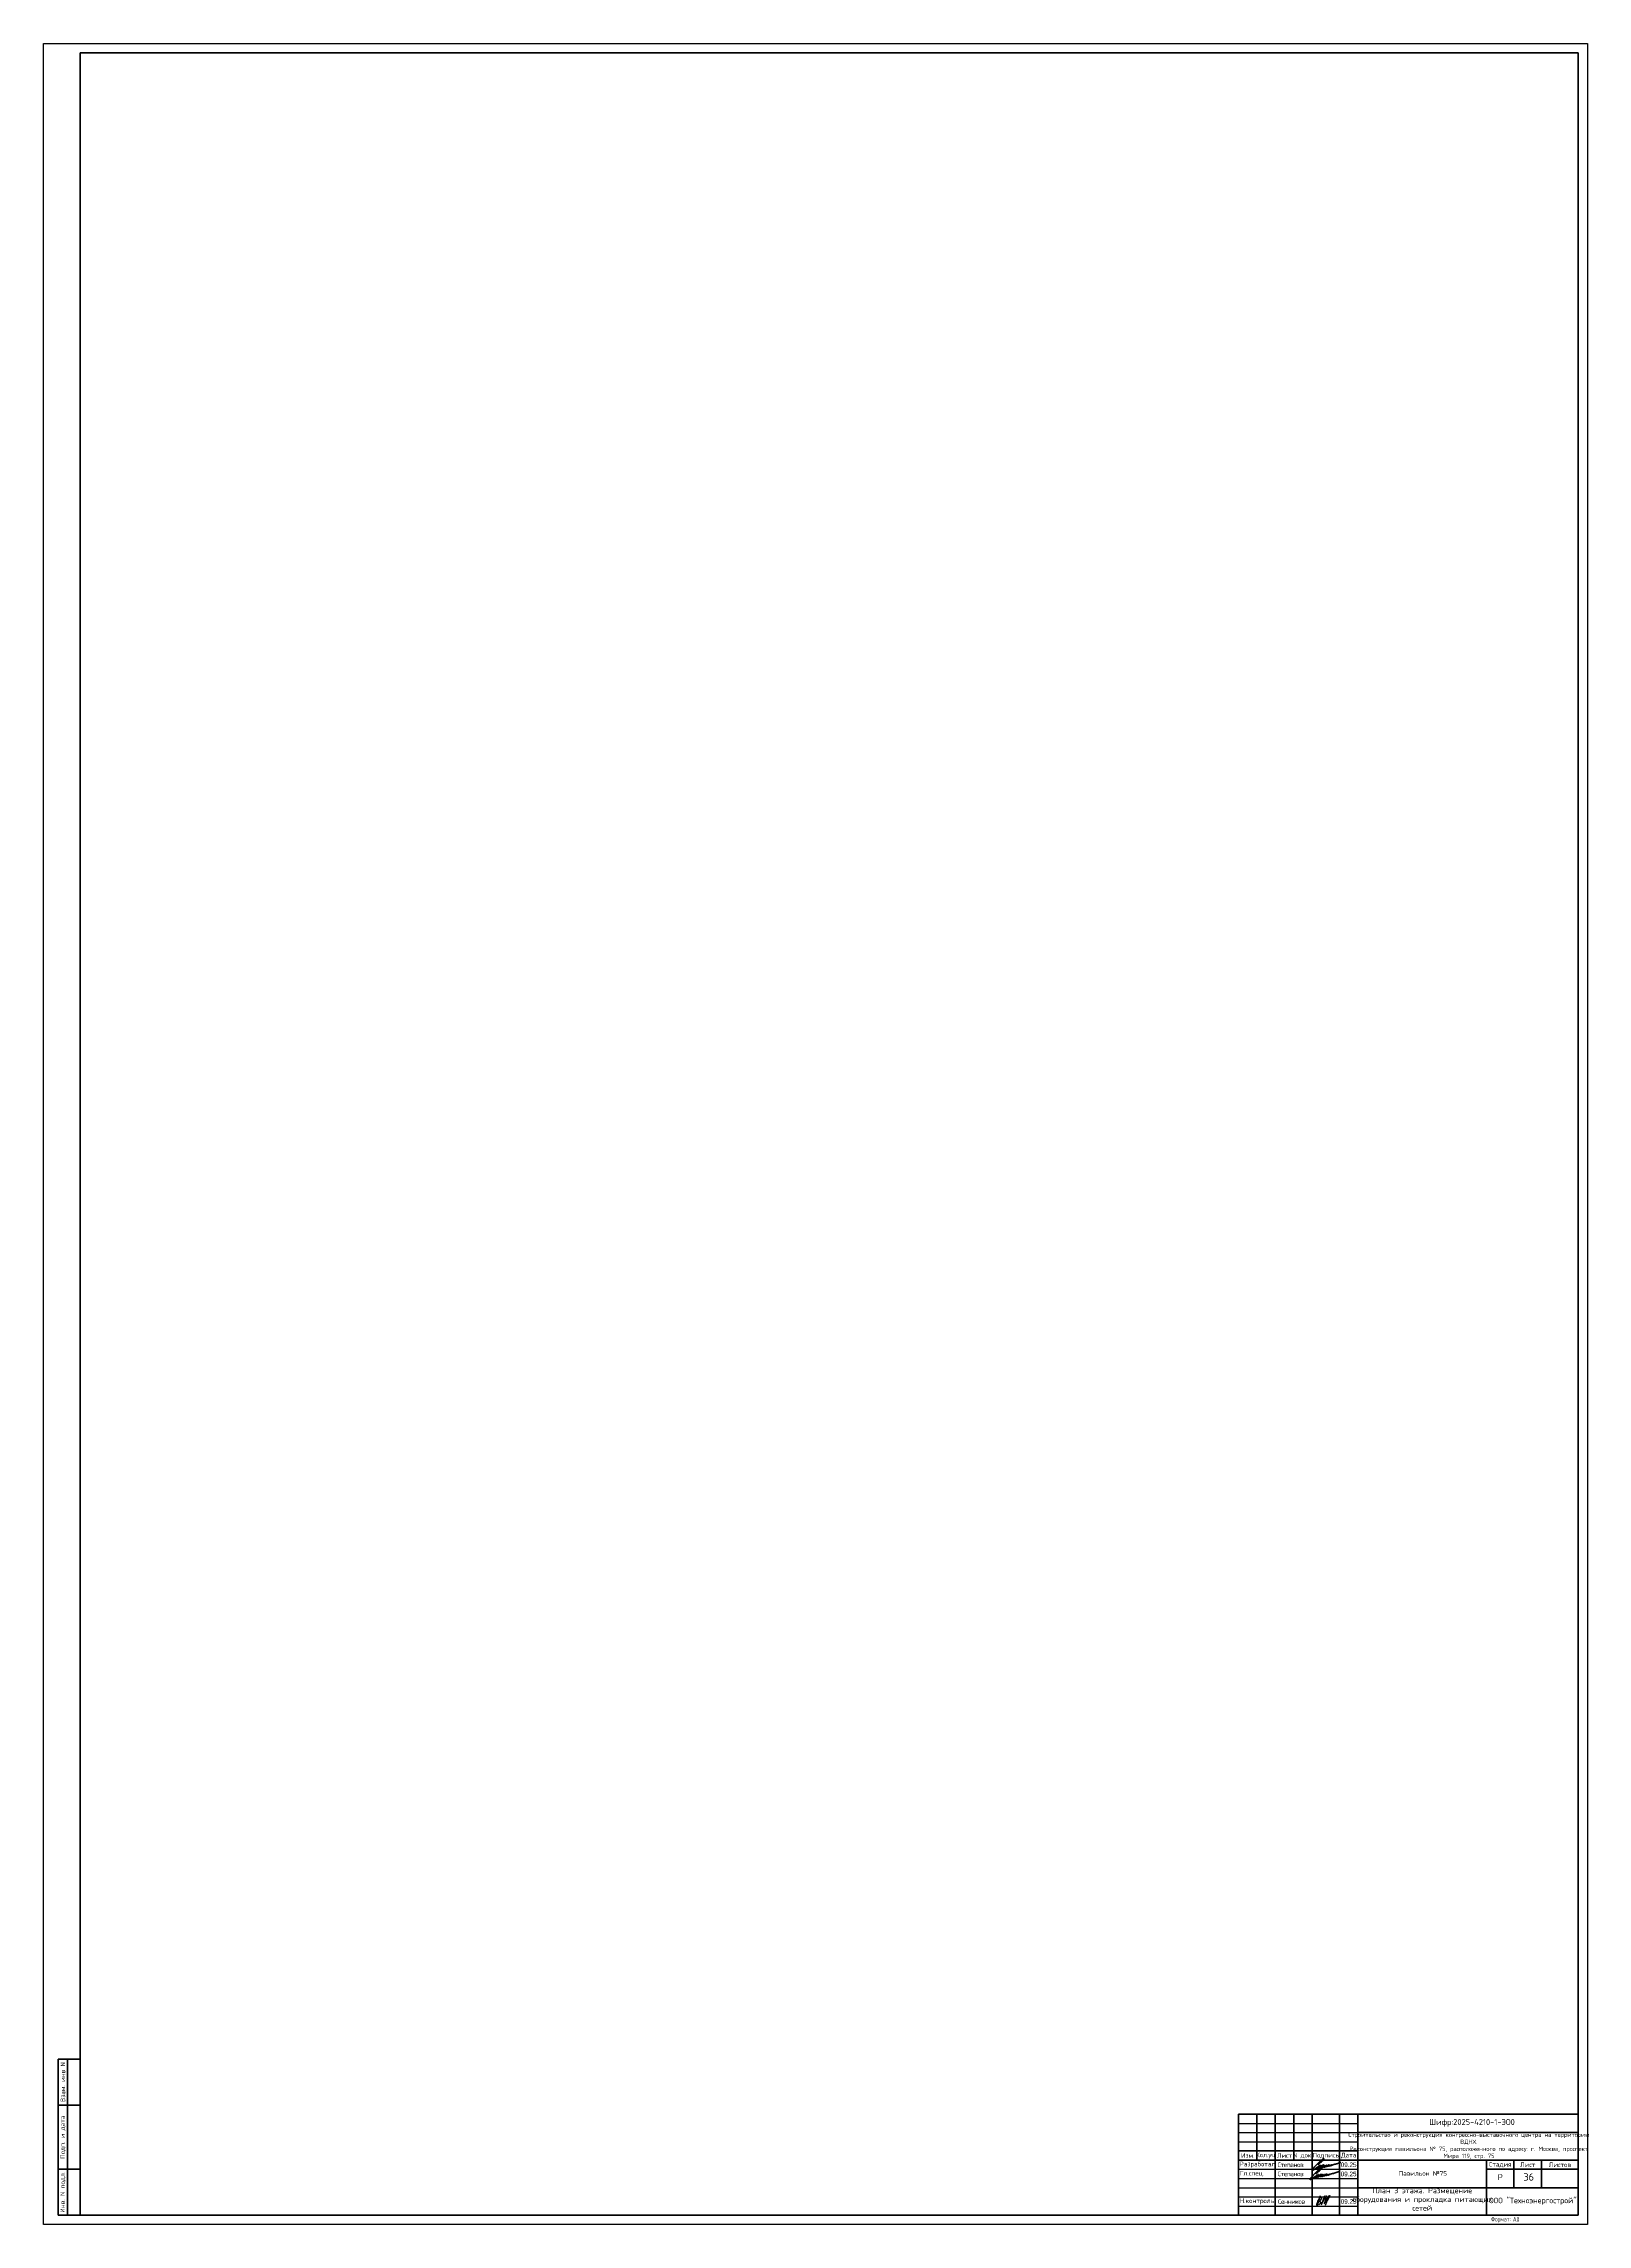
# Model space of a CAD drawing. Header units: millimetres. Extents: x -813692 to 807431, y 0 to 1813163.
# Drawn here: x 723331 to 807431, y 1128706 to 1247506 of the extents above; entities that cross this region are included whole.
import ezdxf
from ezdxf.enums import TextEntityAlignment as Align

# ---------------------------------------------------------------- set-up
doc = ezdxf.new("R2010")
doc.units = ezdxf.units.MM
for name, color, linetype, lineweight in [('0Сила', 7, 'Continuous', 35), ('ELECTR', 152, 'Continuous', 20), ('Штампы все', 7, 'Continuous', 50)]:
    doc.layers.add(name, color=color, linetype=linetype, lineweight=lineweight)
for name, color, linetype in [('Рамки', 7, 'Continuous'), ('Тексты', 7, 'Continuous'), ('Тексты штампов', 7, 'Continuous')]:
    doc.layers.add(name, color=color, linetype=linetype)
doc.styles.add('RUSS', font='isocpeur.ttf', dxfattribs={"height": 3})
doc.styles.get("Standard").update_dxf_attribs({"font": 'ARIALN.TTF'})
doc.styles.add('Standard Label', font='romans.shx', dxfattribs={"width": 0.7, "height": 2.5})

# ---------------------------------------------------------------- blocks, each defined once
blk = doc.blocks.new('*U460')
at = {"layer": 'Штампы все', "lineweight": 40}
for p, q in [((-12, 0), (-12, 85)), ((-12, 85), (0, 85)), ((-7, 0), (-7, 85)), ((-12, 60), (0, 60)), ((-12, 25), (0, 25)), ((0, 0), (-12, 0))]:
    blk.add_line(p, q, dxfattribs=at)
at = {"layer": 'Штампы все'}
blk.add_line((-7, 85), (-7, 85), dxfattribs=at)
at = {"layer": 'Тексты штампов', "char_height": 2.5, "attachment_point": 5, "style": 'RUSS'}
for s, insert, width, rotation in [('{\\fisocpeur;Взам. инв N}', (-9.5, 72.5), 25, 89.99999999999999), ('{\\fisocpeur;Подп. и дата}', (-9.5, 42.5), 35, 89.99999999999999), ('{\\fisocpeur;Инв. N подл.}', (-9.5, 12.5), 25, 90)]:
    blk.add_mtext(s, dxfattribs=dict(at, insert=insert, width=width, rotation=rotation))
blk = doc.blocks.new('*U4')
at = {"layer": 'Рамки', "lineweight": 40}
for p, q in [((-5.000000000000001, 1183.00000666271), (-821.0000000000006, 1183.00000666271)), ((-821.0000000000006, 1183.00000666271), (-821.0000000000006, 5.000006662710643)), ((-5, 5.0000066627108), (-5.000000000000001, 1183.00000666271)), ((-821.0000000000006, 5.000006662710643), (-5, 5.0000066627108))]:
    blk.add_line(p, q, dxfattribs=at)
at = {"layer": 'Рамки'}
blk.add_lwpolyline([(2.273736754432321e-13, 1188.000006662709), (0, 6.66271080262959e-06), (-841.0000000000008, 6.662710957118784e-06), (-841.0000000000006, 1188.00000666271)], close=True, dxfattribs=at)
blk.add_blockref('*U460', (-821.0000000000006, 5.000006662710632))
at = {"layer": 'Тексты', "char_height": 2.5, "width": 50, "attachment_point": 4, "style": 'Standard Label'}
for s, insert in [('\\pi2.5;Формат:', (-55, 2.500006662710986)), ('\\pi2.5;Формат:', (-54.99999999999937, 2.50000666271103)), ('\\pi2.5;А0', (-43.05241167119993, 2.764630755641491))]:
    blk.add_mtext(s, dxfattribs=dict(at, insert=insert))
blk = doc.blocks.new('*U183')
at = {"color": 5, "linetype": 'Continuous', "true_color": 0x1f1fff}
for p, q in [((-139.876212049792, 5.667816469541481), (-138.0068407962533, 10.75072680391274)), ((-139.5299452414035, 6.567254473900152), (-139.4304292944432, 6.806678493137201)), ((-139.5253902975235, 6.511853596494961), (-139.1746547862347, 7.081955333685232)), ((-139.1746547862347, 7.081955333685232), (-138.514639887602, 8.335331853865842)), ((-138.514639887602, 8.335331853865842), (-137.5085193499397, 10.2963208672674))]:
    blk.add_line(p, q, dxfattribs=at)
for points in [[(-140.5741021973806, 10.46912211838314), (-140.8509963910763, 9.439105606238787), (-141.0071152324742, 8.919025109739938), (-141.1785218098519, 8.348016402139525), (-141.2950181761405, 7.959930713937115), (-141.6065253488557, 6.922203277624408), (-141.9767172046338, 5.688978880041009), (-142.0592070053096, 5.430357649144912, -0.7241636838958987), (-142.3188939183526, 5.428145694700265, -0.1643534634394079), (-142.3188939183526, 6.227347724759215, -0.02655434575243287), (-141.7579542617893, 7.636294918841645, 0.001317488568908607), (-141.2324760534027, 8.784036563019232, -0.0503544484601659), (-140.8509963910763, 9.439105606238787, -0.2667176605629941), (-139.9640620740536, 9.836816713804343, -0.2435878162369763), (-139.7992437505743, 9.729388611195805, -0.2383204950120397), (-139.7851476406283, 9.432079896455594), (-139.8691345050318, 9.17324732448576), (-139.9449527032555, 8.977866488459018), (-140.0446723598504, 8.80946980187689), (-140.1759313253276, 8.535551869988172), (-140.4438163943266, 7.978096970481761)], [(-140.4438163943266, 7.978096970481761), (-140.5426218681166, 7.807725627245577, -0.0007788113700654806), (-140.7145177363561, 7.577470489989696, 0.3611997763241764), (-140.7424003137201, 7.279526156148836, 0.0610440121351706), (-140.3989919442099, 7.107934424225436, -0.5116640703124515), (-140.2602130874654, 6.631559096983596, -0.04526243940291017), (-140.7210349755039, 6.139725513240751, -0.04561362212006376), (-141.267305368048, 5.736125840289946, -2.495420678731453)], [(-137.5085193499397, 10.2963208672674, -0.07772961290206337), (-137.3036572349663, 10.57777060964979, -0.5645802009639419), (-137.1600273110887, 10.54239628808243, -0.1860925311891549), (-137.1663971013547, 10.44689239975667), (-138.4301664419761, 6.2149743396232), (-135.4393139871897, 10.69847043907173, -0.5163610081257265), (-135.387677400249, 10.69997897506362, -0.272939987581135), (-135.3839616892435, 10.66746917687958), (-136.6228564089831, 8.065702232133095, 0.06650459947423594), (-136.669464990169, 7.92099295065525), (-137.800559856383, 5.225900172380693)]]:
    blk.add_lwpolyline(points, format="xyb", dxfattribs=at)
at = {"layer": 'Тексты штампов', "color": 166, "lineweight": 35, "true_color": 0x001f7f}
for points in [[(-141.4273278855054, 23.84709236788786), (-141.7374244828053, 23.97147374827579), (-142.0552079805262, 23.74689661484376), (-142.8612935591765, 22.88730866642891), (-142.9310507827541, 22.70919566991961), (-142.9000474039732, 22.6240113514393), (-142.6210177514969, 22.79437998851052), (-140.97009350567, 24.21153879276699), (-140.1020019261442, 25.10210296715774), (-139.8849790312617, 25.45832855621575), (-139.8763484835891, 25.74312384758367), (-139.9949437856941, 25.8636679765226), (-140.1292655269718, 25.81473342952482), (-140.2693936859338, 25.69028461556173), (-140.6058049399695, 25.42735233012751), (-141.6754184818907, 24.50581192988193), (-143.0792729651822, 23.07884255395493), (-143.8388527191333, 22.33541514998466), (-145.018135889162, 21.06156515185012), (-145.4211783001475, 20.55045883689298), (-145.7389617978685, 20.14776870707272), (-145.9559846927501, 19.83026329958044), (-146.0412436059765, 19.62117448094465), (-146.0334923828296, 19.42757357348852), (-145.9327317799531, 19.35787716606738), (-145.7079584190898, 19.44306148466876), (-145.359171542552, 19.72184671060346), (-144.8011129942812, 20.10904852551572), (-144.2818075341262, 20.44978620350583), (-143.8710146571599, 20.7440597444696), (-143.1811913705511, 21.17772569641693), (-142.7626472699545, 21.43327865196556), (-142.127080274961, 21.76627237437457), (-141.5457688143753, 22.13798587437825), (-141.6387789503016, 22.05280155589968), (-141.9643129144898, 21.78950424091181), (-142.4991193071284, 21.2629100148955), (-143.178731986051, 20.6533995795179), (-143.3284570413731, 20.44978620350583), (-143.4522268881179, 20.23581026978082), (-143.3052048857427, 20.30264943308361), (-143.1501887484534, 20.38783375156218), (-142.8246540275492, 20.56594674796088), (-142.6231328223176, 20.71308351838252), (-142.4836183741965, 20.77503556659667), (-142.3363527033754, 20.85247592948599), (-142.1348314981079, 20.9841247889608), (-141.9565624480225, 21.12351720006369), (-141.7395395531408, 21.29388624086267), (-141.5535200370751, 21.43327865196556), (-141.2822408510648, 21.61139164836252), (-140.8684785507895, 21.86813821812382), (-140.0468920392074, 22.39473284798897), (-140.3491738473155, 22.15466739977001), (-140.8607280843227, 21.75197767367751), (-141.1785115820445, 21.43447226606415), (-141.3688686957859, 21.25214325980447), (-141.6153080987079, 21.00328358850664), (-141.8330317290789, 20.7692072083637), (-141.9142860078333, 20.61433496204369), (-141.7862504527249, 20.68634591490136), (-141.686945805987, 20.7513506434036), (-141.1390607852765, 21.13795565133147), (-140.79097086071, 21.34928794758558), (-140.2609712399818, 21.62840872625053), (-139.860872523143, 21.84490594774649), (-139.6410852803193, 22.01299557317271), (-139.360384759707, 22.18607851146826), (-139.837620367509, 21.83716199215666), (-140.1312042788683, 21.57829752442533), (-140.3420544971801, 21.38312222534955), (-140.5001914042138, 21.27159319463408), (-140.6056165133692, 21.18794652243367), (-140.627321905186, 21.04233972629638), (-140.4939899716816, 20.99277122336662), (-140.3414233813329, 21.02403818076699), (-140.1709055543967, 21.07824667711964), (-139.9771348151468, 21.17117495118863), (-139.8298691443257, 21.22538344766119), (-139.6902903744109, 21.31513426913171), (-139.5445555753164, 21.37089858245269), (-139.3306050195448, 21.47313349373744), (-139.0081282590605, 21.69928905676225), (-138.4502233282752, 22.15466739977001), (-138.3068586194046, 22.18893938971906), (-138.3905783362953, 22.13627298158757), (-138.5699998915471, 21.98466581100762), (-139.0880688486897, 21.53351195779851), (-139.4190755101941, 21.29507945123234), (-139.6061241843082, 21.11272137164361), (-139.3662161493941, 21.16482933325857), (-139.2246411156185, 21.23087221529557), (-139.0780398568428, 21.30282381055168), (-138.8997708072035, 21.38800812903083), (-138.6284923779123, 21.48868035868964), (-138.4689085960678, 21.57746369048127), (-138.2746270617746, 21.65813359542972), (-138.070252213358, 21.75140792079492), (-137.9163409073182, 21.86737101007475), (-137.7871066864856, 21.97627780464642), (-137.0957661487438, 22.3821482136309), (-137.377625985284, 22.22452370944655), (-137.6334027254112, 22.06964298343508), (-137.8835395292468, 21.81191034946755), (-138.1217040496223, 21.63597703148717), (-138.3677083311878, 21.39059200504959), (-138.0245606337763, 21.52168039866829), (-137.8302790994859, 21.64016437210365), (-137.6644061042263, 21.72116134996632), (-137.4086293640627, 21.76762548700197), (-137.2536124700947, 21.8218339834757), (-137.0794910776518, 21.97393539728761), (-136.881573437926, 22.02317884640059), (-136.7110556114732, 22.11610712046957), (-136.4954372138819, 22.2722949266357), (-136.7257521359539, 22.18208014633671), (-136.9730791880107, 22.04610382980889), (-137.0215343588121, 21.89265414868704), (-137.2112823014228, 21.61416449974455), (-137.0443407983608, 21.69792907959073), (-136.8043056323282, 21.76190776826105), (-136.5172848722233, 21.89152998704686), (-136.1178687286643, 22.06895007350646), (-135.9512480806835, 22.18237249291666), (-135.7516686536648, 22.30860122939794), (-135.5667380776532, 22.36348284985045), (-135.703448827108, 22.27098784648046), (-135.8507144979304, 22.10836316500081), (-136.0134818583994, 21.99994657602383), (-136.125193154168, 21.82929891749449), (-135.872515238551, 21.91893950332178), (-135.6985701650648, 22.01955641311757), (-135.6181899138816, 22.1315954353764), (-135.4660327161752, 22.30494245473459), (-135.6569445158444, 22.21677975397779), (-135.703448827108, 22.13933939085564), (-135.5093004775323, 22.11112592142239), (-135.3042286776282, 22.18064304446965), (-135.0192783411859, 22.32580728264631), (-134.693743620283, 22.46520009759104), (-134.313954121647, 22.58910459763593), (-134.0891800035812, 22.64331269025967), (-133.9806689347221, 22.68203287170491), (-133.7420579415835, 22.71030327602512), (-133.6861375930822, 22.666544960637), (-133.3993574741377, 22.73624136805757), (-133.0428193744548, 22.86014586809255), (-132.552163094943, 23.01642372034654), (-132.1723728396265, 23.16356049076876), (-131.8390876527034, 23.26423272030534), (-131.4980519993507, 23.37264930928348), (-131.2577761921181, 23.4655775833513), (-130.9244910047479, 23.58173812780752), (-130.5912058178611, 23.65143453533983)], [(-140.1951223074219, 28.90563431990757), (-140.5052189047218, 29.0300157002955), (-140.8230024024427, 28.80543856686347), (-141.629087981093, 27.94585061844862), (-141.6988452046706, 27.76773762193932), (-141.6678418258897, 27.68255330345901), (-141.3888121734134, 27.85292194053023), (-139.7378879275865, 29.2700807447867), (-138.8697963480607, 30.16064491917745), (-138.6527734531782, 30.51687050823546), (-138.6441429055056, 30.80166579960338), (-138.7627382076106, 30.9222099285423), (-138.8970599488883, 30.87327538154453), (-139.0371881078503, 30.74882656758144), (-139.373599361886, 30.48589428214722), (-140.4432129038072, 29.56435388190164), (-141.8470673870987, 28.13738450597464), (-142.6066471410498, 27.39395710200437), (-143.7859303110785, 26.12010710386983), (-144.188972722064, 25.60900078891269), (-144.506756219785, 25.20631065909243), (-144.7237791146666, 24.88880525160015), (-144.8090380278931, 24.67971643296436), (-144.8012868047462, 24.48611552550823), (-144.7005262018696, 24.41641911808708), (-144.4757528410063, 24.50160343668847), (-144.1269659644685, 24.78038866262317), (-143.5689074161977, 25.16759047753543), (-143.0496019560427, 25.50832815552554), (-142.6388090790764, 25.80260169648931), (-141.9489857924676, 26.23626764843664), (-141.530441691871, 26.49182060398527), (-140.8948746968775, 26.82481432639428), (-140.3135632362918, 27.19652782639796), (-140.4065733722181, 27.11134350791939), (-140.7321073364063, 26.84804619293152), (-141.2669137290449, 26.32145196691521), (-141.9465264079676, 25.71194153153761), (-142.0962514632896, 25.50832815552554), (-142.2200213100344, 25.29435222180053), (-142.0729993076592, 25.36119138510332), (-141.9179831703699, 25.44637570358189), (-141.5924484494657, 25.62448869998059), (-141.3909272442341, 25.77162547040223), (-141.251412796113, 25.83357751861638), (-141.1041471252919, 25.9110178815057), (-140.9026259200244, 26.04266674098051), (-140.724356869939, 26.1820591520834), (-140.5073339750573, 26.35242819288238), (-140.3213144589917, 26.49182060398527), (-140.0500352729813, 26.66993360038223), (-139.636272972706, 26.92668017014353), (-138.8146864611239, 27.45327480000867), (-139.116968269232, 27.21320935178972), (-139.6285225062392, 26.81051962569721), (-139.946306003961, 26.49301421808386), (-140.1366631177024, 26.31068521182418), (-140.3831025206244, 26.06182554052635), (-140.6008261509954, 25.82774916038341), (-140.6820804297498, 25.6728769140634), (-140.5540448746414, 25.74488786692107), (-140.4547402279035, 25.80989259542331), (-139.906855207193, 26.19649760335118), (-139.5587652826265, 26.40782989960529), (-139.0287656618983, 26.68695067827024), (-138.6286669450595, 26.9034478997662), (-138.4088797022358, 27.07153752519242), (-138.1281791816235, 27.24462046348797), (-138.6054147894255, 26.89570394417636), (-138.8989987007848, 26.63683947644504), (-139.1098489190966, 26.44166417736925), (-139.2679858261303, 26.33013514665379), (-139.3734109352857, 26.24648847445338), (-139.3951163271025, 26.10088167831609), (-139.2617843935981, 26.05131317538633), (-139.1092178032494, 26.0825801327867), (-138.9386999763132, 26.13678862913935), (-138.7449292370633, 26.22971690320833), (-138.5976635662422, 26.2839253996809), (-138.4580847963274, 26.37367622115142), (-138.3123499972329, 26.42944053447239), (-138.0983994414613, 26.53167544575715), (-137.775922680977, 26.75783100878196), (-137.2180177501917, 27.21320935178972), (-137.0746530413211, 27.24748134173877), (-137.1583727582118, 27.19481493360728), (-137.3377943134636, 27.04320776302733), (-137.8558632706062, 26.59205390981822), (-138.1868699321107, 26.35362140325205), (-138.3739186062247, 26.17126332366331), (-138.1340105713106, 26.22337128527828), (-137.992435537535, 26.28941416731528), (-137.8458342787593, 26.36136576257138), (-137.66756522912, 26.44655008105054), (-137.3962867998288, 26.54722231070935), (-137.2367030179843, 26.63600564250098), (-137.0424214836911, 26.71667554744943), (-136.8380466352745, 26.80994987281463), (-136.6841353292347, 26.92591296209446), (-136.5549011084021, 27.03481975666613), (-135.8635605706603, 27.44069016565061), (-136.1454204072005, 27.28306566146626), (-136.4011971473277, 27.12818493545479), (-136.6513339511633, 26.87045230148725), (-136.8894984715388, 26.69451898350687), (-137.1355027531043, 26.4491339570693), (-136.7923550556928, 26.580222350688), (-136.5980735214024, 26.69870632412336), (-136.4322005261428, 26.77970330198603), (-136.1764237859792, 26.82616743902168), (-136.0214068920112, 26.88037593549541), (-135.8472854995683, 27.03247734930732), (-135.6493678598425, 27.0817207984203), (-135.4788500333897, 27.17464907248928), (-135.2632316357984, 27.33083687865541), (-135.4935465578704, 27.24062209835641), (-135.7408736099272, 27.1046457818286), (-135.7893287807286, 26.95119610070675), (-135.9790767233393, 26.67270645176426), (-135.8121352202774, 26.75647103161043), (-135.5721000542447, 26.82044972028076), (-135.2850792941398, 26.95007193906656), (-134.8856631505809, 27.12749202552617), (-134.7190425026, 27.24091444493637), (-134.5194630755813, 27.36714318141765), (-134.3345324995697, 27.42202480187015), (-134.4712432490245, 27.32952979850017), (-134.6185089198469, 27.16690511702052), (-134.7812762803159, 27.05848852804354), (-134.8929875760845, 26.8878408695142), (-134.6403096604676, 26.97748145534149), (-134.4663645869813, 27.07809836513728), (-134.3859843357981, 27.19013738739611), (-134.2338271380917, 27.3634844067543), (-134.4247389377609, 27.2753217059975), (-134.4712432490245, 27.19788134287535), (-134.2770948994488, 27.1696678734421), (-134.0720230995447, 27.23918499648936), (-133.7870727631024, 27.38434923466602), (-133.4615380421995, 27.52374204961075), (-133.0817485435635, 27.64764654965564), (-132.8569744254977, 27.70185464227938), (-132.7484633566386, 27.74057482372462), (-132.5098523635, 27.76884522804483), (-132.4539320149987, 27.72508691265671), (-132.1671518960542, 27.79478332007728), (-131.8106137963713, 27.91868782011226), (-131.3199575168595, 28.07496567236625), (-130.940167261543, 28.22210244278847), (-130.6068820746199, 28.32277467232505), (-130.2658464212672, 28.43119126130319), (-130.0255706140346, 28.52411953537101), (-129.6922854266644, 28.64028007982722), (-129.3590002397776, 28.70997648735954)]]:
    blk.add_spline(points, degree=3, dxfattribs=at)
at = {"layer": 'Штампы все'}
for p, q in [((-185, 55), (0, 55)), ((-185, 55), (-185, -7.105427357601002e-15)), ((-175, 55), (-175, 29.99999999999994)), ((-165, 55), (-165, -7.105427357601002e-15)), ((-155, 55), (-155, 29.99999999999994)), ((-145, 55), (-145, -7.105427357601002e-15)), ((-130, 55), (-130, -7.105427357601002e-15)), ((-120, 55), (-120, 0)), ((0, 45), (-120, 45)), ((-120, 34.99999999999996), (-185, 34.99999999999997)), ((0, 30), (-185, 29.99999999999994)), ((-50, 29.99999999999998), (-50, 0)), ((-50, 24.99999999999998), (0, 24.99999999999998)), ((-35, 29.99999999999998), (-35, 15)), ((-20, 29.99999999999998), (-20, 15)), ((-130, 15), (-130, 0)), ((0, 15), (-120, 15.00000000000002)), ((-120, 15), (-120, 0))]:
    blk.add_line(p, q, dxfattribs=at)
at = {"layer": 'Штампы все', "lineweight": 25}
for p, q in [((-185, 49.99999999999997), (-120, 49.99999999999996)), ((-185, 44.99999999999997), (-120, 44.99999999999996)), ((-185, 39.99999999999997), (-120, 39.99999999999996)), ((-185, 24.99999999999997), (-120, 24.99999999999996)), ((-185, 19.99999999999997), (-120, 19.99999999999996)), ((-185, 14.99999999999997), (-120, 14.99999999999996)), ((-185, 9.999999999999972), (-120, 9.999999999999957)), ((-185, 4.999999999999972), (-120, 4.999999999999957))]:
    blk.add_line(p, q, dxfattribs=at)
at = {"char_height": 2.5, "attachment_point": 1}
for insert in [(-129.3590002397776, 28.70997648735954), (-129.3590002397776, 23.70997648735954), (-129.3590002397776, 8.709976487359544)]:
    blk.add_mtext('09.25', dxfattribs=dict(at, insert=insert))
at = {"layer": 'Тексты штампов', "style": 'RUSS'}
blk.add_text('Р', height=3.25, dxfattribs=at).set_placement((-42.44082694053279, 20.71278779355547), align=Align.MIDDLE_CENTER)
for s, insert, char_height, width, attachment_point in [(' Шифр:2025-4210-1-ЭО0', (-58.92856062221108, 50.31139647605596), 3.25, 112.8666271955381, 5), ('Строительство и реконструкция конгрессно-выставочного центра на территории ВДНХ. \\PРеконструкция павильона № 75, расположенного по адресу: г. Москва, проспект Мира 119, стр. 75 ', (-59.526699764966, 37.76532643753187), 2.3, 119.9623149121262, 5), ('\\pi2.5;Разработал', (-186.9370261989775, 27.55532053028519), 2.5, 19.82282835762908, 4), ('\\pi2.5;Гл.спец.', (-186.9370261989775, 22.55532053028521), 2.5, 19.82282835762908, 4), ('Изм.', (-180, 32.49999999999996), 2.5, 10, 5), ('Кол.уч.', (-170, 32.49999999999996), 2.5, 10, 5), ('Лист', (-160, 32.49999999999996), 2.5, 10, 5), ('\\pi2.5;{\\T0.9;Степанов}', (-166.3361135078091, 27.49999999999995), 2.5, 20, 4), ('N док.', (-150, 32.49999999999996), 2.5, 10, 5), ('Подпись', (-137.5, 32.49999999999996), 2.5, 15, 5), ('Дата', (-125, 32.49999999999996), 2.5, 15, 5), ('\\pl0.20833;Павильон №75{\\H1.5x; }', (-84.75392861051455, 22.77430000212915), 2.5, 69.5078572210291, 5), ('Стадия', (-42.5, 27.49999999999998), 2.5, 15, 5), ('Лист', (-27.5, 27.49999999999998), 2.5, 15, 5), ('Листов', (-10, 27.49999999999999), 2.5, 20, 5), ('\\pi2.5;{\\T0.9;Степанов}', (-166.3361135078091, 22.49999999999996), 2.5, 20, 4), ('\\pi2.5;Н.контроль', (-186.9370261989775, 7.555320530285186), 2.5, 19.82282835762908, 4), ('\\pi2.5;{\\T0.9;Сенников}', (-166.0343600082273, 7.44029479940325), 2.5, 20, 4), ('ООО "Техноэнергострой"', (-24.69824650041824, 7.616454350800796), 3, 50, 5)]:
    blk.add_mtext(s, dxfattribs=dict(at, insert=insert, char_height=char_height, width=width, attachment_point=attachment_point))

msp = doc.modelspace()

# ---------------------------------------------------------------- block references
at = {"xscale": 99.99989999999586, "yscale": 99.99989999999586, "zscale": 99.99989999999586}
msp.add_blockref('*U183', (806931.0279566147, 1129206.06667447), dxfattribs=at)
at = {"layer": 'ELECTR', "lineweight": -2, "xscale": 100, "yscale": 100, "zscale": 100}
msp.add_blockref('*U4', (807431.0274566137, 1128706.06650821), dxfattribs=at)

# ---------------------------------------------------------------- texts
at = {"lineweight": 40, "insert": (798431.0364566171, 1130072.16267447), "char_height": 284.9, "attachment_point": 5, "style": 'RUSS'}
msp.add_mtext_dynamic_manual_height_columns('План 3 этажа. Размещение оборудования и прокладка питающих сетей', width=6997.087105749166, gutter_width=15, heights=[0], dxfattribs=at)
at = {"layer": '0Сила', "linetype": 'Continuous', "lineweight": 25, "style": 'RUSS'}
msp.add_text('36', height=399.9996000000001, dxfattribs=at).set_placement((803950.559038593, 1131088.60859578))

doc.saveas('drawing.dxf')
